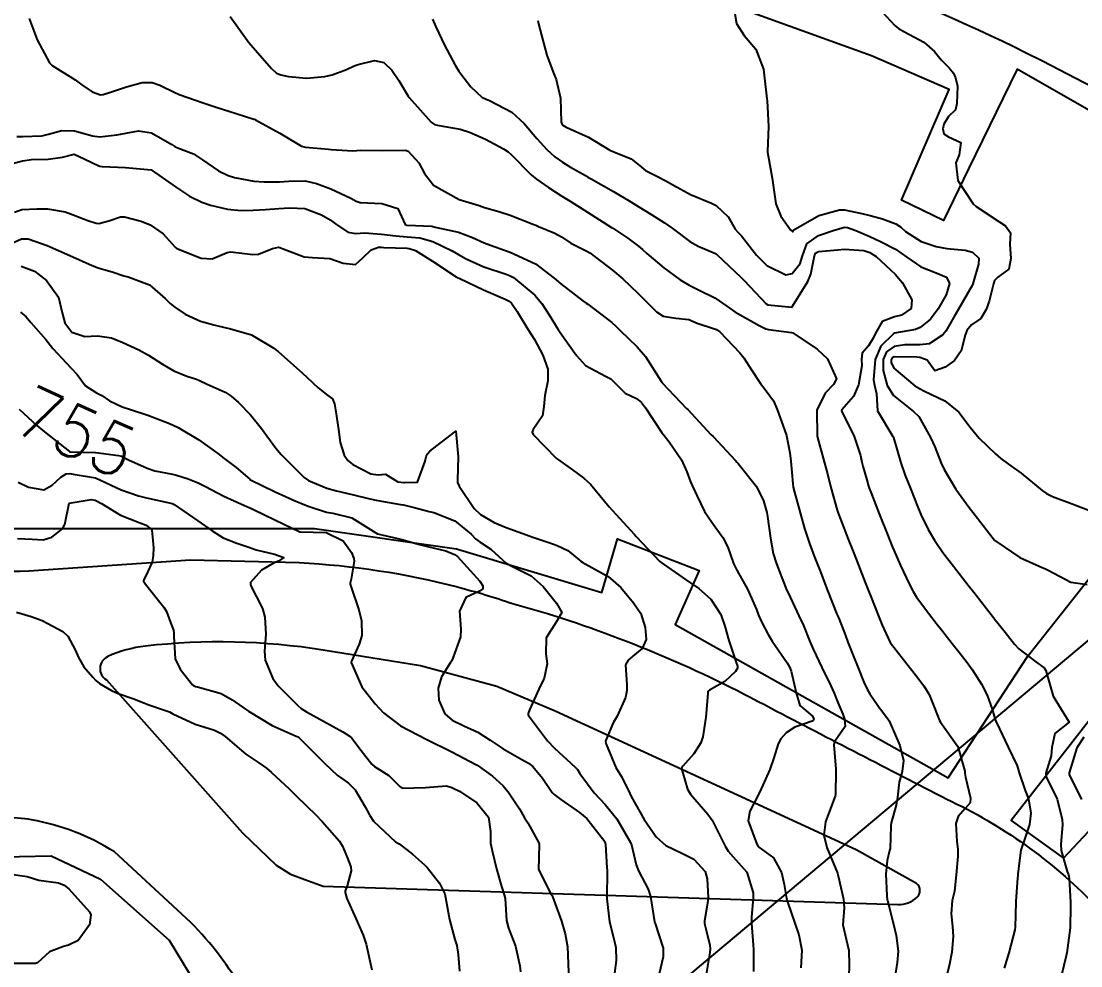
# Model space of a CAD drawing. Header units: metres. Extents: x 318500 to 325275, y 7408834 to 7428799.
# Drawn here: x 320486.8 to 320569.3, y 7409774.1 to 7409847.5 of the extents above; entities that cross this region are included whole.
import ezdxf
from ezdxf.enums import TextEntityAlignment as Align

# ---------------------------------------------------------------- set-up
doc = ezdxf.new("R2010")
doc.units = ezdxf.units.M
doc.header["$MEASUREMENT"] = 0
doc.linetypes.add('CONTINUO', pattern=[0])
for name, color, linetype in [('Cotas', 45, 'Continuous'), ('Curvas de Nivel 1m', 11, 'Continuous'), ('Curvas de Nivel 5m', 15, 'Continuous'), ('Edificações', 30, 'Continuous'), ('TEXTO', 45, 'Continuous'), ('Vias Primárias', 230, 'Continuous')]:
    doc.layers.add(name, color=color, linetype=linetype)
doc.styles.add('Style-STANDARD', font='STANDARD.shx')

msp = doc.modelspace()

# ---------------------------------------------------------------- linework, layer by layer
at = {"layer": 'Curvas de Nivel 1m', "flags": 128}
for points, elevation in [([(320553.117, 7409849.026), (320554.812, 7409847.214), (320555.086, 7409846.973), (320555.56, 7409846.728), (320557.071, 7409845.912), (320557.9, 7409845.177), (320558.418, 7409844.534), (320559.047, 7409843.907), (320559.384, 7409843.496), (320559.533, 7409843.153), (320559.678, 7409842.503), (320559.618, 7409841.151), (320559.515, 7409840.64), (320558.995, 7409840.141), (320558.617, 7409839.534), (320558.541, 7409839.167), (320558.607, 7409838.796), (320558.974, 7409838.563), (320559.929, 7409838.105), (320559.814, 7409837.147), (320559.565, 7409836.537), (320559.706, 7409835.148), (320560.903, 7409833.339), (320561.137, 7409833.128), (320562.889, 7409831.978), (320563.408, 7409831.625), (320563.815, 7409831.096), (320563.763, 7409830.2), (320563.838, 7409829.095), (320563.682, 7409828.252), (320562.828, 7409827.634), (320562.568, 7409827.368), (320562.483, 7409827.113), (320562.148, 7409825.775), (320561.909, 7409825.119), (320561.501, 7409824.411), (320560.782, 7409823.924), (320560.41, 7409823.501), (320560.279, 7409823.137), (320559.977, 7409821.917), (320559.446, 7409821.149), (320558.735, 7409820.625), (320557.918, 7409820.359), (320557.321, 7409821.181), (320556.743, 7409821.387), (320556.523, 7409821.413), (320554.744, 7409821.448), (320554.591, 7409821.364), (320554.529, 7409821.213), (320554.531, 7409821.006), (320554.734, 7409820.566), (320556.361, 7409819.194), (320556.717, 7409818.972), (320557.12, 7409818.778), (320558.703, 7409818.016), (320559.784, 7409817.144), (320560.673, 7409815.971), (320561.37, 7409815.123), (320562.648, 7409813.895), (320563.067, 7409813.527), (320563.641, 7409813.095), (320564.63, 7409812.384), (320566.278, 7409811.055), (320566.607, 7409810.818), (320567.07, 7409810.578), (320568.595, 7409810.008), (320570.173, 7409809.419)], 743), ([(320542.359, 7409848.123), (320542.499, 7409847.379), (320543.076, 7409846.441), (320543.981, 7409845.361), (320544.578, 7409843.822), (320544.649, 7409843.354), (320544.854, 7409841.51), (320544.863, 7409841.351), (320544.98, 7409839.35), (320544.894, 7409837.418), (320544.896, 7409837.351), (320544.956, 7409837.075), (320545.253, 7409835.345), (320545.301, 7409834.967), (320545.552, 7409833.34), (320545.928, 7409832.372), (320546.682, 7409831.323), (320546.878, 7409831.171), (320546.923, 7409831.275), (320546.954, 7409831.319), (320548.892, 7409832.442), (320550.493, 7409832.871), (320550.896, 7409832.866), (320552.241, 7409832.597), (320552.892, 7409832.425), (320553.842, 7409832.179), (320554.886, 7409831.773), (320555.236, 7409831.559), (320555.638, 7409831.202), (320556.868, 7409830.404), (320558.022, 7409830.013), (320558.861, 7409829.866), (320560.27, 7409829.727), (320560.857, 7409829.578), (320561.342, 7409829.125), (320561.324, 7409828.644), (320560.888, 7409827.129), (320560.867, 7409827.082), (320560.819, 7409826.99), (320559.76, 7409825.146), (320559.407, 7409824.534), (320558.774, 7409823.44), (320558.655, 7409823.279), (320558.548, 7409823.163), (320557.484, 7409822.454), (320556.758, 7409822.371), (320555.591, 7409822.369), (320554.755, 7409822.238), (320554.151, 7409821.817), (320553.903, 7409821.223), (320553.887, 7409820.378), (320554.22, 7409819.217), (320554.708, 7409818.433), (320556.265, 7409817.194), (320556.684, 7409816.789), (320557.589, 7409815.176), (320557.917, 7409814.435), (320558.409, 7409813.163), (320558.633, 7409812.668), (320559.544, 7409811.146), (320560.589, 7409809.723), (320561.053, 7409809.125), (320562.561, 7409807.185), (320562.601, 7409807.15), (320562.656, 7409807.109), (320564.541, 7409805.828), (320566.277, 7409805.054), (320566.529, 7409804.96), (320566.725, 7409804.85), (320568.513, 7409803.914), (320569.784, 7409803.738)], 744), ([(320487.438, 7409847.761), (320488.062, 7409846.105), (320489.033, 7409844.31), (320489.239, 7409844.088), (320491.019, 7409842.985), (320491.558, 7409842.604), (320492.355, 7409842.05), (320493.007, 7409841.811), (320493.201, 7409841.843), (320493.773, 7409842.029), (320495.014, 7409842.43), (320496.243, 7409842.773), (320497.018, 7409842.778), (320497.613, 7409842.578), (320498.829, 7409841.963), (320499.009, 7409841.887), (320499.115, 7409841.852), (320500.999, 7409841.193), (320502.079, 7409840.833), (320502.989, 7409840.539), (320504.935, 7409839.926), (320504.981, 7409839.914), (320505.063, 7409839.879), (320506.965, 7409838.836), (320508.641, 7409837.833), (320508.949, 7409837.749), (320510.745, 7409837.6), (320510.948, 7409837.579), (320512.639, 7409837.467), (320512.947, 7409837.493), (320513.209, 7409837.506), (320514.947, 7409837.486), (320516.729, 7409837.505), (320516.947, 7409837.43), (320517.767, 7409836.536), (320518.221, 7409835.701), (320518.916, 7409834.789), (320520.9, 7409833.67), (320522.47, 7409833.222), (320522.891, 7409833.069), (320524.002, 7409832.738), (320524.883, 7409832.468), (320526.718, 7409831.745), (320526.871, 7409831.675), (320527.084, 7409831.587), (320528.359, 7409831.062), (320528.862, 7409830.77), (320529.601, 7409830.292), (320530.851, 7409829.661), (320531.072, 7409829.528), (320532.83, 7409828.172), (320533.633, 7409827.498), (320534.804, 7409826.398), (320535.737, 7409825.466), (320536.269, 7409824.942), (320536.781, 7409824.595), (320537.773, 7409824.447), (320538.779, 7409824.337), (320539.416, 7409824.06), (320540.772, 7409823.625), (320540.938, 7409823.564), (320541.197, 7409823.394), (320542.746, 7409821.764), (320543.068, 7409821.367), (320543.658, 7409820.428), (320544.346, 7409819.354), (320544.705, 7409818.895), (320545.369, 7409818.012), (320545.653, 7409817.336), (320546.226, 7409815.767), (320546.374, 7409815.324), (320546.64, 7409813.969), (320546.714, 7409813.319), (320546.861, 7409811.565), (320546.901, 7409811.316), (320547.002, 7409810.916), (320547.43, 7409809.307), (320547.787, 7409808.076), (320548.026, 7409807.298), (320548.16, 7409806.91), (320548.536, 7409805.936), (320548.789, 7409805.287), (320548.961, 7409804.848), (320549.58, 7409803.279), (320550.306, 7409801.438), (320550.373, 7409801.271), (320550.468, 7409801.025), (320550.958, 7409799.766), (320551.16, 7409799.259), (320551.523, 7409798.34), (320551.948, 7409797.247), (320552.403, 7409796.126), (320552.69, 7409795.531), (320552.874, 7409795.233), (320553.491, 7409794.333), (320554.316, 7409793.211), (320554.369, 7409793.121), (320555.19, 7409791.201), (320555.47, 7409790.051), (320555.388, 7409789.199), (320555.151, 7409788.352), (320555.002, 7409787.203), (320554.915, 7409786.569), (320554.532, 7409785.207), (320554.493, 7409784.971), (320554.436, 7409783.208), (320554.404, 7409783.032), (320554.221, 7409782.263), (320554.115, 7409781.211), (320554.185, 7409779.551), (320554.221, 7409779.21), (320554.233, 7409779.156), (320554.734, 7409777.204), (320554.902, 7409776.443), (320555.057, 7409775.201), (320554.998, 7409774.32), (320554.799, 7409773.203)], 748), ([(320503.09, 7409847.91), (320504.552, 7409845.888), (320505.051, 7409845.281), (320506.314, 7409843.861), (320506.687, 7409843.516), (320507.025, 7409843.366), (320507.631, 7409843.237), (320509.023, 7409843.107), (320510.453, 7409843.237), (320511.026, 7409843.371), (320512.145, 7409843.783), (320512.743, 7409844.066), (320513.036, 7409844.185), (320514.309, 7409844.49), (320515.039, 7409844.344), (320515.675, 7409843.74), (320516.222, 7409842.932), (320516.934, 7409841.721), (320517.008, 7409841.615), (320518.731, 7409839.694), (320518.977, 7409839.522), (320519.197, 7409839.468), (320520.972, 7409839.143), (320521.713, 7409838.915), (320522.961, 7409838.38), (320524.358, 7409837.619), (320524.712, 7409837.378), (320524.946, 7409837.171), (320526.521, 7409835.594), (320526.925, 7409835.257), (320527.87, 7409834.621), (320528.906, 7409833.95), (320529.541, 7409833.55), (320530.888, 7409832.702), (320532.773, 7409831.511), (320532.869, 7409831.448), (320534.036, 7409830.667), (320534.856, 7409830.058), (320535.169, 7409829.791), (320535.522, 7409829.47), (320536.834, 7409828.372), (320538.1, 7409827.437), (320538.814, 7409827.018), (320539.589, 7409826.638), (320540.799, 7409826.031), (320541.744, 7409825.386), (320542.36, 7409824.95), (320542.783, 7409824.706), (320544.243, 7409823.888), (320544.773, 7409823.616), (320544.984, 7409823.558), (320546.77, 7409823.346), (320546.858, 7409823.319), (320548.751, 7409822.046), (320549.564, 7409821.282), (320550.259, 7409819.741), (320550.023, 7409819.277), (320549.378, 7409818.609), (320548.746, 7409817.289), (320548.741, 7409817.238), (320548.77, 7409815.289), (320548.787, 7409815.16), (320549.319, 7409813.283), (320549.568, 7409812.334), (320549.839, 7409811.278), (320550.33, 7409809.526), (320550.406, 7409809.272), (320550.573, 7409808.816), (320551.185, 7409807.26), (320551.573, 7409806.287), (320551.983, 7409805.248), (320552.51, 7409803.887), (320552.759, 7409803.236), (320552.931, 7409802.796), (320553.551, 7409801.224), (320553.822, 7409800.578), (320554.45, 7409799.21), (320556.03, 7409797.194), (320556.413, 7409796.701), (320557.062, 7409795.842), (320557.479, 7409795.174), (320557.744, 7409794.53), (320558.269, 7409793.162), (320558.368, 7409793.019), (320559.716, 7409791.139), (320560.241, 7409789.201), (320560.242, 7409789.131), (320560.242, 7409789.064), (320560.306, 7409788.751), (320560.683, 7409787.126), (320560.656, 7409786.755), (320560.278, 7409786.307), (320559.727, 7409785.68), (320559.541, 7409785.141), (320559.637, 7409783.741), (320559.708, 7409783.138), (320559.702, 7409782.615), (320559.59, 7409781.139), (320559.44, 7409779.893), (320559.262, 7409779.144), (320559.181, 7409778.128), (320559.305, 7409777.143), (320559.352, 7409776.352), (320559.233, 7409775.143), (320559.05, 7409774.212), (320558.804, 7409773.149)], 747), ([(320518.84, 7409847.694), (320519.081, 7409847.103), (320519.767, 7409845.683), (320520.592, 7409844.119), (320520.871, 7409843.672), (320521.028, 7409843.446), (320521.803, 7409842.444), (320522.672, 7409841.645), (320523.008, 7409841.477), (320523.264, 7409841.378), (320524.993, 7409840.483), (320525.968, 7409839.6), (320526.963, 7409838.424), (320527.718, 7409837.578), (320528.363, 7409836.988), (320528.94, 7409836.576), (320529.58, 7409836.194), (320530.736, 7409835.533), (320530.928, 7409835.424), (320531.166, 7409835.289), (320532.912, 7409834.293), (320534.277, 7409833.489), (320534.894, 7409833.112), (320535.813, 7409832.539), (320536.876, 7409831.866), (320537.485, 7409831.444), (320538.86, 7409830.422), (320539.495, 7409830.059), (320540.851, 7409829.483), (320540.904, 7409829.453), (320540.966, 7409829.398), (320542.824, 7409827.643), (320543.083, 7409827.367), (320544.793, 7409825.554), (320544.926, 7409825.482), (320546.522, 7409825.324), (320546.781, 7409825.302), (320546.8, 7409825.298), (320546.82, 7409825.299), (320546.832, 7409825.32), (320546.853, 7409825.372), (320548.029, 7409827.302), (320548.265, 7409827.862), (320548.555, 7409829.294), (320548.639, 7409829.508), (320548.855, 7409829.632), (320550.36, 7409829.772), (320550.858, 7409829.809), (320552.398, 7409829.706), (320552.855, 7409829.553), (320553.366, 7409829.232), (320554.83, 7409827.877), (320555.398, 7409827.204), (320556.137, 7409825.866), (320556.085, 7409825.197), (320555.325, 7409824.672), (320554.79, 7409824.56), (320553.808, 7409824.201), (320553.275, 7409823.232), (320553.118, 7409822.881), (320552.756, 7409822.3), (320552.272, 7409821.723), (320552.223, 7409821.248), (320552.228, 7409820.74), (320551.979, 7409819.251), (320551.603, 7409818.36), (320550.691, 7409817.32), (320550.665, 7409817.296), (320550.659, 7409817.27), (320550.689, 7409817.185), (320551.63, 7409815.255), (320552.126, 7409813.759), (320552.251, 7409813.246), (320552.328, 7409812.945), (320552.616, 7409811.868), (320552.754, 7409811.38), (320552.804, 7409811.237), (320552.93, 7409810.91), (320553.595, 7409809.225), (320554.282, 7409807.486), (320554.391, 7409807.212), (320554.435, 7409807.098), (320554.546, 7409806.82), (320555.235, 7409805.203), (320555.909, 7409803.796), (320556.222, 7409803.193), (320556.493, 7409802.748), (320557.688, 7409801.172), (320558.033, 7409800.734), (320558.46, 7409800.186), (320558.911, 7409799.61), (320559.276, 7409799.148), (320559.793, 7409798.492), (320560.428, 7409797.677), (320560.825, 7409797.126), (320561.544, 7409795.977), (320561.991, 7409795.114), (320562.379, 7409794.026), (320562.587, 7409793.321), (320562.668, 7409793.106), (320562.954, 7409792.508), (320563.632, 7409791.091), (320564.318, 7409789.636), (320564.482, 7409789.077), (320564.944, 7409787.718), (320565.215, 7409787.066), (320565.401, 7409785.936), (320565.291, 7409785.065), (320565.026, 7409784.291), (320564.6, 7409783.074), (320564.37, 7409781.236), (320564.366, 7409781.078), (320564.356, 7409780.93), (320564.229, 7409779.079), (320564.223, 7409779.035), (320564.178, 7409777.08), (320564.148, 7409776.872), (320563.671, 7409775.087), (320563.319, 7409773.885)], 746), ([(320486.499, 7409838.585), (320486.957, 7409838.567), (320488.423, 7409838.633), (320488.96, 7409838.751), (320489.998, 7409839.046), (320490.964, 7409839.014), (320492.373, 7409838.635), (320492.958, 7409838.548), (320494.283, 7409838.697), (320494.962, 7409838.842), (320495.956, 7409839.009), (320496.963, 7409838.851), (320498.549, 7409837.966), (320498.79, 7409837.804), (320498.948, 7409837.731), (320500.224, 7409837.222), (320500.938, 7409836.773), (320502.174, 7409835.918), (320502.925, 7409835.547), (320503.429, 7409835.396), (320504.919, 7409835.116), (320505.727, 7409835.058), (320506.918, 7409835.053), (320507.654, 7409835.108), (320508.92, 7409835.132), (320509.804, 7409834.929), (320510.911, 7409834.5), (320512.472, 7409833.776), (320512.897, 7409833.556), (320513.214, 7409833.448), (320514.894, 7409833.37), (320516.124, 7409832.967), (320516.711, 7409831.722), (320516.83, 7409831.681), (320516.87, 7409831.677), (320518.772, 7409831.595), (320518.869, 7409831.571), (320519.042, 7409831.515), (320520.865, 7409831.132), (320521.933, 7409830.726), (320522.857, 7409830.299), (320523.342, 7409830.12), (320524.789, 7409829.611), (320524.85, 7409829.591), (320524.881, 7409829.578), (320526.836, 7409828.662), (320528.312, 7409827.568), (320528.813, 7409827.121), (320530.526, 7409825.802), (320530.791, 7409825.62), (320530.915, 7409825.529), (320532.776, 7409824.1), (320533.096, 7409823.828), (320533.43, 7409823.5), (320534.751, 7409822.231), (320535.409, 7409821.47), (320536.622, 7409819.54), (320536.678, 7409819.45), (320536.693, 7409819.433), (320536.71, 7409819.406), (320538.601, 7409817.431), (320538.689, 7409817.339), (320540.501, 7409815.402), (320540.658, 7409815.234), (320542.416, 7409813.373), (320542.518, 7409813.261), (320542.628, 7409813.132), (320544.035, 7409811.356), (320544.593, 7409810.236), (320544.839, 7409809.346), (320544.902, 7409809.018), (320545.122, 7409807.341), (320545.341, 7409806.141), (320545.595, 7409805.334), (320546.293, 7409803.534), (320546.385, 7409803.322), (320546.496, 7409803.078), (320547.342, 7409801.307), (320547.694, 7409800.533), (320548.188, 7409799.294), (320548.441, 7409798.709), (320549.13, 7409797.283), (320549.818, 7409795.857), (320550.08, 7409795.273), (320550.383, 7409794.559), (320550.751, 7409793.642), (320550.89, 7409793.262), (320550.937, 7409792.685), (320550.349, 7409791.838), (320550.118, 7409791.498), (320550.054, 7409791.273), (320550.221, 7409789.361), (320550.228, 7409789.271), (320550.19, 7409787.372), (320550.175, 7409787.271), (320549.644, 7409785.901), (320549.406, 7409785.279), (320549.281, 7409784.244), (320549.513, 7409783.277), (320550.213, 7409781.597), (320550.313, 7409781.371), (320550.35, 7409781.268), (320550.394, 7409781.081), (320550.825, 7409779.26), (320550.853, 7409778.576), (320550.772, 7409777.261), (320551.017, 7409776.135), (320551.217, 7409775.254), (320551.244, 7409774.122), (320551.221, 7409773.253)], 749), ([(320486.317, 7409832.69), (320486.882, 7409832.905), (320488.044, 7409832.941), (320488.883, 7409832.965), (320490.239, 7409832.717), (320490.876, 7409832.478), (320492.001, 7409832.053), (320492.659, 7409831.835), (320492.868, 7409831.822), (320493.651, 7409832.028), (320494.566, 7409832.323), (320494.875, 7409832.343), (320496.175, 7409831.997), (320496.867, 7409831.705), (320497.886, 7409831), (320498.81, 7409829.961), (320498.849, 7409829.92), (320498.943, 7409829.864), (320500.838, 7409829.119), (320501.685, 7409829.074), (320502.845, 7409829.562), (320503.131, 7409829.62), (320504.843, 7409829.393), (320505.291, 7409829.425), (320506.381, 7409829.857), (320506.851, 7409829.962), (320506.957, 7409829.955), (320507.218, 7409829.846), (320508.841, 7409829.218), (320509.49, 7409829.17), (320510.839, 7409829.092), (320511.882, 7409828.737), (320512.833, 7409828.634), (320513.444, 7409829.161), (320514.057, 7409829.758), (320514.641, 7409829.963), (320514.852, 7409829.964), (320515.053, 7409829.948), (320516.852, 7409829.896), (320517.013, 7409829.879), (320517.514, 7409829.71), (320518.838, 7409828.894), (320520.68, 7409827.671), (320520.819, 7409827.596), (320520.953, 7409827.533), (320522.805, 7409826.649), (320524.49, 7409825.919), (320524.792, 7409825.776), (320524.983, 7409825.608), (320525.419, 7409824.969), (320526.262, 7409823.595), (320526.758, 7409822.779), (320527.425, 7409821.58), (320527.805, 7409820.493), (320527.798, 7409819.574), (320527.567, 7409818.446), (320527.499, 7409817.578), (320527.4, 7409816.858), (320526.663, 7409815.78), (320526.601, 7409815.651), (320526.599, 7409815.591), (320526.657, 7409815.399), (320528.463, 7409813.562), (320528.554, 7409813.486), (320528.629, 7409813.43), (320529.734, 7409812.656), (320530.615, 7409811.995), (320531.128, 7409811.525), (320532.584, 7409809.766), (320532.804, 7409809.507), (320534.552, 7409807.622), (320534.684, 7409807.478), (320535.585, 7409806.509), (320536.531, 7409805.526), (320536.623, 7409805.449), (320538.51, 7409804.124), (320539.543, 7409803.414), (320540.488, 7409802.597), (320541.272, 7409801.388), (320541.582, 7409800.504), (320541.895, 7409799.378), (320542.426, 7409797.756), (320542.557, 7409797.369), (320542.568, 7409797.218), (320542.414, 7409796.964), (320541.585, 7409796.2), (320540.392, 7409795.517), (320540.32, 7409795.472), (320540.263, 7409795.402), (320540.243, 7409795.256), (320540.096, 7409793.404), (320539.862, 7409791.892), (320539.701, 7409791.41), (320539.17, 7409790.574), (320538.313, 7409789.608), (320538.23, 7409789.512), (320538.209, 7409789.431), (320538.306, 7409789.065), (320538.676, 7409787.806), (320538.895, 7409787.421), (320540.267, 7409785.867), (320540.582, 7409785.395), (320540.967, 7409784.672), (320541.607, 7409783.379), (320541.83, 7409782.98), (320542.222, 7409782.545), (320543.278, 7409781.359), (320543.792, 7409779.748), (320543.794, 7409779.354), (320543.664, 7409777.849), (320543.654, 7409777.355), (320543.778, 7409775.709), (320543.803, 7409775.353), (320543.816, 7409773.642)], 751), ([(320485.759, 7409830.136), (320486.855, 7409830.613), (320487.371, 7409830.628), (320488.85, 7409830.09), (320490.837, 7409829.215), (320492.338, 7409828.536), (320492.825, 7409828.357), (320493.995, 7409828.022), (320494.816, 7409827.754), (320495.155, 7409827.667), (320496.806, 7409827.031), (320498.042, 7409825.971), (320498.421, 7409825.6), (320498.783, 7409825.305), (320499.596, 7409824.766), (320500.773, 7409824.223), (320501.815, 7409823.92), (320502.767, 7409823.691), (320503.034, 7409823.638), (320504.759, 7409823.163), (320506.476, 7409822.123), (320506.741, 7409821.914), (320506.818, 7409821.849), (320508.715, 7409820.159), (320509.092, 7409819.824), (320509.931, 7409819.04), (320510.696, 7409818.44), (320511.063, 7409818.164), (320511.219, 7409817.792), (320511.306, 7409817.165), (320511.507, 7409815.787), (320511.648, 7409814.782), (320511.967, 7409813.78), (320512.241, 7409813.39), (320512.623, 7409813.062), (320514.039, 7409812.332), (320514.615, 7409812.263), (320515.181, 7409812.307), (320516.147, 7409811.727), (320516.609, 7409811.662), (320516.667, 7409811.662), (320517.672, 7409811.704), (320518.249, 7409813.319), (320518.333, 7409813.694), (320518.439, 7409813.887), (320518.636, 7409814.092), (320519.536, 7409814.792), (320520.66, 7409815.67), (320520.841, 7409813.667), (320520.783, 7409811.839), (320520.773, 7409811.668), (320520.896, 7409811.375), (320522.086, 7409809.647), (320522.573, 7409809.182), (320523.642, 7409808.546), (320524.558, 7409808.155), (320526.137, 7409807.594), (320526.549, 7409807.45), (320527.951, 7409806.976), (320528.542, 7409806.77), (320529.358, 7409806.367), (320530.406, 7409805.532), (320530.529, 7409805.434), (320530.72, 7409805.335), (320532.513, 7409804.353), (320533.487, 7409803.495), (320534.482, 7409802.313), (320535.032, 7409801.472), (320535.376, 7409800.383), (320535.46, 7409799.465), (320535.157, 7409798.752), (320534.43, 7409798.15), (320534.056, 7409797.855), (320533.849, 7409797.489), (320533.947, 7409795.936), (320533.962, 7409795.486), (320533.848, 7409794.951), (320533.197, 7409793.498), (320532.9, 7409792.964), (320532.343, 7409791.684), (320532.296, 7409791.556), (320532.292, 7409791.51), (320532.337, 7409791.322), (320533.101, 7409789.498), (320533.554, 7409788.743), (320534.181, 7409787.482), (320534.287, 7409787.248), (320535.296, 7409785.464), (320536.24, 7409784.103), (320536.976, 7409783.443), (320538.224, 7409782.832), (320539.179, 7409782.375), (320540.053, 7409781.402), (320540.202, 7409780.838), (320540.28, 7409779.398), (320540.275, 7409779.302), (320540.169, 7409778.642), (320539.994, 7409777.56), (320539.989, 7409777.402), (320540.01, 7409777.263), (320540.143, 7409776.741), (320540.41, 7409775.673), (320540.444, 7409775.395), (320540.423, 7409775.098), (320540.135, 7409773.399)], 752), ([(320486.826, 7409828.505), (320487.854, 7409828.104), (320488.809, 7409827.373), (320489.726, 7409826.081), (320490.004, 7409824.851), (320490.229, 7409824.075), (320490.759, 7409823.36), (320491.793, 7409823.016), (320492.756, 7409823.086), (320493.859, 7409822.918), (320494.748, 7409822.567), (320495.979, 7409821.998), (320496.734, 7409821.578), (320497.834, 7409820.863), (320498.716, 7409820.362), (320499.71, 7409819.945), (320500.466, 7409819.692), (320500.707, 7409819.594), (320501.303, 7409819.325), (320502.698, 7409818.704), (320503.178, 7409818.386), (320503.739, 7409817.894), (320504.676, 7409816.919), (320505.519, 7409815.867), (320506.637, 7409814.341), (320507.053, 7409813.846), (320508.615, 7409812.28), (320508.839, 7409812.053), (320509.175, 7409811.822), (320510.601, 7409811.224), (320511.363, 7409811.024), (320512.594, 7409810.722), (320513.951, 7409810.395), (320514.588, 7409810.277), (320516.348, 7409809.959), (320516.583, 7409809.917), (320517.5, 7409809.706), (320518.576, 7409809.422), (320518.928, 7409809.333), (320520.565, 7409808.672), (320521.828, 7409807.651), (320522.187, 7409807.286), (320522.544, 7409807.028), (320523.38, 7409806.469), (320524.293, 7409805.614), (320524.527, 7409805.407), (320524.946, 7409805.184), (320526.512, 7409804.403), (320527.441, 7409803.576), (320528.481, 7409802.278), (320528.892, 7409801.554), (320528.462, 7409800.804), (320527.666, 7409799.572), (320527.655, 7409798.348), (320527.757, 7409797.57), (320527.52, 7409796.457), (320527.114, 7409795.579), (320526.374, 7409793.983), (320526.265, 7409793.698), (320526.277, 7409793.591), (320526.368, 7409793.446), (320527.781, 7409791.568), (320528.332, 7409791.013), (320529.93, 7409789.536), (320530.106, 7409789.331), (320530.305, 7409789.024), (320531.417, 7409787.519), (320532.277, 7409786.611), (320533.172, 7409785.496), (320534.233, 7409783.677), (320534.306, 7409783.479), (320534.667, 7409781.925), (320534.857, 7409781.47), (320535.609, 7409780.039), (320535.796, 7409779.456), (320536.102, 7409777.5), (320536.114, 7409777.451), (320536.123, 7409777.424), (320536.149, 7409777.36), (320536.77, 7409775.444), (320536.78, 7409774.784), (320536.482, 7409773.446)], 753), ([(320486.778, 7409824.912), (320487.217, 7409824.556), (320487.584, 7409824.108), (320488.75, 7409822.78), (320489.299, 7409822.084), (320490.717, 7409820.55), (320491.174, 7409820.063), (320491.825, 7409819.177), (320492.696, 7409818.632), (320493.095, 7409818.435), (320493.707, 7409818.025), (320494.683, 7409817.555), (320495.343, 7409817.34), (320496.674, 7409816.913), (320498.375, 7409816.254), (320498.663, 7409816.132), (320499.052, 7409815.954), (320500.646, 7409814.987), (320502.118, 7409813.915), (320502.626, 7409813.533), (320503.545, 7409812.821), (320504.61, 7409811.917), (320504.631, 7409811.9), (320504.663, 7409811.879), (320506.596, 7409810.947), (320508.199, 7409810.221), (320508.583, 7409810.05), (320509.155, 7409809.821), (320510.574, 7409809.368), (320511.082, 7409809.283), (320512.567, 7409808.913), (320514.415, 7409807.751), (320514.549, 7409807.674), (320516.125, 7409807.306), (320516.545, 7409807.199), (320517.722, 7409806.882), (320518.54, 7409806.665), (320519.874, 7409806.34), (320520.534, 7409806.079), (320520.77, 7409805.904), (320521.021, 7409805.663), (320522.505, 7409804.003), (320522.743, 7409803.636), (320522.744, 7409803.388), (320522.494, 7409803.219), (320521.43, 7409802.712), (320520.937, 7409801.663), (320521.044, 7409800.249), (320521.023, 7409799.661), (320520.425, 7409798.005), (320520.314, 7409797.779), (320520.238, 7409797.672), (320519.525, 7409796.557), (320519.281, 7409795.681), (320519.32, 7409794.741), (320519.792, 7409793.676), (320520.362, 7409793.17), (320521.283, 7409792.73), (320522.349, 7409792.253), (320523.325, 7409791.625), (320524.33, 7409790.953), (320525.781, 7409790.133), (320526.314, 7409789.831), (320526.627, 7409789.585), (320527.391, 7409788.663), (320528.136, 7409787.562), (320528.288, 7409787.4), (320528.819, 7409787.015), (320530.267, 7409786.004), (320530.849, 7409785.524), (320532.233, 7409783.733), (320532.291, 7409783.509), (320532.394, 7409781.69), (320532.412, 7409781.507), (320532.432, 7409781.281), (320532.386, 7409779.507), (320532.393, 7409779.291), (320532.61, 7409777.503), (320532.913, 7409776.274), (320533.107, 7409775.495), (320533.129, 7409774.481), (320532.997, 7409773.497)], 754), ([(320486.603, 7409811.682), (320487.395, 7409811.311), (320488.595, 7409811.097), (320489.23, 7409811.454), (320489.916, 7409812.077), (320490.334, 7409812.352), (320490.613, 7409812.365), (320490.867, 7409812.321), (320492.61, 7409812.04), (320494.596, 7409811.108), (320495.967, 7409810.618), (320496.587, 7409810.462), (320498.474, 7409810.07), (320498.581, 7409810.038), (320498.723, 7409809.958), (320500.561, 7409808.692), (320501.68, 7409807.919), (320502.545, 7409807.371), (320503.596, 7409806.95), (320504.538, 7409806.642), (320505.106, 7409806.442), (320506.532, 7409806.087), (320507.261, 7409805.843), (320506.837, 7409805.536), (320506.523, 7409805.413), (320505.534, 7409804.845), (320504.668, 7409803.877), (320504.68, 7409803.694), (320505.605, 7409801.863), (320505.792, 7409801.189), (320505.855, 7409799.859), (320505.75, 7409798.54), (320505.811, 7409797.859), (320506.399, 7409796.433), (320506.819, 7409795.846), (320508.375, 7409794.303), (320508.626, 7409794.079), (320509.021, 7409793.82), (320510.359, 7409793.094), (320511.859, 7409792.266), (320512.343, 7409791.972), (320512.548, 7409791.768), (320513.276, 7409790.811), (320514.109, 7409789.752), (320514.308, 7409789.579), (320515.433, 7409788.865), (320516.293, 7409788.016), (320516.473, 7409787.899), (320518.292, 7409787.939), (320519.895, 7409788.073), (320520.293, 7409787.962), (320520.495, 7409787.87), (320520.934, 7409787.66), (320522.277, 7409786.746), (320523.195, 7409785.626), (320523.333, 7409784.534), (320523.357, 7409783.623), (320523.513, 7409782.911), (320523.804, 7409781.616), (320524.19, 7409780.256), (320524.412, 7409779.608), (320524.478, 7409779.304), (320524.578, 7409777.606), (320524.751, 7409776.997), (320525.289, 7409775.598), (320525.621, 7409774.082), (320525.667, 7409773.594)], 756), ([(320486.542, 7409807.317), (320487.69, 7409807.252), (320488.541, 7409807.217), (320489.219, 7409807.408), (320490.055, 7409808.075), (320490.231, 7409808.398), (320490.562, 7409810.07), (320492.273, 7409810.357), (320492.584, 7409810.301), (320493.082, 7409810.032), (320494.567, 7409809.113), (320496, 7409808.554), (320496.555, 7409808.355), (320497.006, 7409807.983), (320497.129, 7409806.574), (320497.108, 7409805.981), (320497.026, 7409805.479), (320496.506, 7409804.365), (320496.372, 7409804.121), (320496.358, 7409803.991), (320496.496, 7409803.754), (320497.92, 7409801.968), (320498.128, 7409801.626), (320498.458, 7409800.788), (320498.673, 7409800.177), (320498.716, 7409799.956), (320498.713, 7409799.689), (320498.813, 7409797.954), (320499.205, 7409797.151), (320500.166, 7409795.933), (320500.296, 7409795.839), (320500.389, 7409795.803), (320500.551, 7409795.765), (320502.383, 7409795.245), (320503.256, 7409794.774), (320504.371, 7409793.973), (320504.427, 7409793.935), (320504.514, 7409793.878), (320506.354, 7409792.762), (320508.226, 7409791.946), (320508.341, 7409791.894), (320508.431, 7409791.829), (320510.312, 7409789.963), (320510.467, 7409789.798), (320511.419, 7409788.901), (320512.295, 7409788.284), (320512.81, 7409787.765), (320513.589, 7409786.438), (320513.944, 7409785.753), (320514.253, 7409785.314), (320515.961, 7409783.724), (320516.128, 7409783.62), (320516.228, 7409783.56), (320517.27, 7409782.753), (320518.212, 7409781.921), (320518.437, 7409781.688), (320519.372, 7409780.498), (320519.791, 7409779.674), (320520.15, 7409777.67), (320520.581, 7409776.11), (320520.713, 7409775.661), (320520.823, 7409774.956), (320520.936, 7409773.657)], 757), ([(320486.465, 7409801.585), (320487.612, 7409801.253), (320488.458, 7409800.935), (320490.069, 7409800.074), (320490.445, 7409799.717), (320491.026, 7409798.659), (320491.279, 7409798.057), (320491.694, 7409797.335), (320492.397, 7409796.521), (320492.631, 7409796.274), (320492.926, 7409796.032), (320493.849, 7409795.482), (320494.382, 7409795.243), (320495.518, 7409794.859), (320496.375, 7409794.54), (320496.77, 7409794.38), (320497.968, 7409793.966), (320498.368, 7409793.82), (320498.637, 7409793.685), (320500.354, 7409792.881), (320501.871, 7409792.39), (320502.344, 7409792.18), (320502.7, 7409791.905), (320504.32, 7409790.543), (320505.314, 7409789.865), (320505.905, 7409789.455), (320506.303, 7409789.115), (320507.673, 7409787.836), (320508.281, 7409787.248), (320509.746, 7409785.808), (320510.253, 7409785.309), (320511.585, 7409783.78), (320511.822, 7409783.372), (320512.217, 7409782.454), (320512.478, 7409781.767), (320512.509, 7409781.464), (320512.188, 7409780.288), (320512.045, 7409779.91), (320512.028, 7409779.772), (320512.173, 7409779.299), (320512.857, 7409777.763), (320513.442, 7409776.452), (320513.678, 7409775.755), (320514.1, 7409773.75)], 758), ([(320569.51, 7409791.855), (320568.968, 7409791.021), (320568.365, 7409789.073), (320568.361, 7409789.029), (320568.382, 7409788.966), (320569.325, 7409787.014)], 744), ([(320486.196, 7409781.169), (320487.288, 7409781.009), (320488.19, 7409780.735), (320489.736, 7409780.525), (320490.184, 7409780.346), (320490.528, 7409780.065), (320492.153, 7409778.261), (320492.255, 7409778.038), (320492.142, 7409777.272), (320491.272, 7409776.053), (320490.517, 7409775.671), (320490.122, 7409775.566), (320489.027, 7409775.17), (320488.103, 7409774.316), (320487.947, 7409774.248), (320486.102, 7409774.26)], 759)]:
    msp.add_lwpolyline(points, dxfattribs=dict(at, elevation=elevation))
at = {"layer": 'Curvas de Nivel 5m', "flags": 128}
for points, elevation in [([(320527.018, 7409847.591), (320527.086, 7409847.342), (320527.553, 7409845.583), (320527.723, 7409844.907), (320528.22, 7409843.572), (320528.461, 7409843.005), (320528.781, 7409841.563), (320528.852, 7409839.692), (320528.891, 7409839.561), (320528.978, 7409839.457), (320529.235, 7409839.298), (320530.965, 7409838.527), (320532.625, 7409837.513), (320532.949, 7409837.373), (320534.287, 7409836.834), (320534.938, 7409836.326), (320535.397, 7409835.935), (320536.348, 7409835.459), (320536.926, 7409835.159), (320537.582, 7409834.782), (320538.91, 7409834.068), (320540.538, 7409833.405), (320540.897, 7409833.217), (320541.827, 7409832.329), (320542.392, 7409831.377), (320542.616, 7409831.113), (320542.872, 7409830.858), (320544.038, 7409829.358), (320544.838, 7409828.533), (320546.338, 7409827.816), (320546.829, 7409827.924), (320547.442, 7409828.71), (320547.61, 7409829.309), (320547.948, 7409830.219), (320548.874, 7409830.889), (320549.171, 7409830.992), (320550.013, 7409831.279), (320550.883, 7409831.527), (320551.127, 7409831.511), (320551.764, 7409831.257), (320552.873, 7409830.789), (320553.681, 7409830.414), (320554.859, 7409829.804), (320555.741, 7409829.201), (320556.839, 7409828.437), (320558.018, 7409827.987), (320558.827, 7409827.639), (320559.065, 7409827.156), (320558.811, 7409826.275), (320558.179, 7409825.169), (320557.588, 7409824.378), (320556.778, 7409823.715), (320556.405, 7409823.565), (320554.771, 7409823.276), (320554.725, 7409823.256), (320554.668, 7409823.212), (320553.709, 7409822.272), (320553.279, 7409821.232), (320553.14, 7409819.649), (320553.215, 7409819.233), (320553.386, 7409818.554), (320553.461, 7409817.228), (320554.661, 7409815.244), (320554.683, 7409815.21), (320554.702, 7409815.167), (320555.275, 7409813.204), (320555.621, 7409812.204), (320556.014, 7409811.196), (320556.588, 7409809.755), (320556.829, 7409809.186), (320557.395, 7409808.005), (320557.894, 7409807.17), (320558.546, 7409806.229), (320559.362, 7409805.148), (320560.508, 7409803.679), (320560.941, 7409803.126), (320562.471, 7409801.174), (320562.499, 7409801.138), (320562.522, 7409801.109), (320563.382, 7409800.015), (320564.109, 7409799.085), (320564.445, 7409798.733), (320565.78, 7409797.71), (320566.423, 7409797.245), (320566.567, 7409797.049), (320566.606, 7409796.86), (320567.12, 7409795.043), (320568.37, 7409793.03), (320567.25, 7409792.147), (320567.032, 7409791.043), (320566.962, 7409790.416), (320566.547, 7409789.048), (320566.587, 7409788.767), (320567.432, 7409787.039), (320567.838, 7409785.463), (320567.859, 7409785.034), (320567.727, 7409783.546), (320567.747, 7409783.035), (320568.214, 7409781.403), (320568.331, 7409781.148), (320568.357, 7409781.028), (320568.36, 7409780.875), (320568.473, 7409779.026), (320568.486, 7409778.714), (320568.449, 7409777.026), (320568.186, 7409775.085), (320568.173, 7409775.029), (320568.167, 7409774.992), (320568.127, 7409774.84), (320567.781, 7409773.357)], 745), ([(320484.956, 7409836.175), (320486.936, 7409836.688), (320487.621, 7409836.794), (320488.937, 7409836.812), (320490.054, 7409836.964), (320490.941, 7409837.202), (320491.725, 7409836.845), (320492.932, 7409836.266), (320493.136, 7409836.241), (320494.932, 7409836.17), (320496.93, 7409835.99), (320498.91, 7409834.61), (320499.924, 7409833.945), (320500.893, 7409833.479), (320501.564, 7409833.25), (320502.885, 7409832.923), (320503.957, 7409832.821), (320504.884, 7409832.839), (320505.847, 7409832.904), (320506.887, 7409832.977), (320507.694, 7409833.036), (320508.887, 7409832.973), (320510.207, 7409832.484), (320510.875, 7409832.102), (320511.286, 7409831.794), (320512.232, 7409831.148), (320512.863, 7409831.039), (320513.552, 7409831.074), (320514.862, 7409830.991), (320515.976, 7409830.848), (320516.861, 7409830.782), (320517.851, 7409830.696), (320518.857, 7409830.413), (320520.37, 7409829.675), (320520.846, 7409829.39), (320521.451, 7409829.051), (320522.832, 7409828.441), (320524.577, 7409827.86), (320524.823, 7409827.778), (320525.146, 7409827.607), (320526.8, 7409826.24), (320527.343, 7409825.582), (320527.906, 7409824.698), (320528.606, 7409823.562), (320528.766, 7409823.325), (320530.048, 7409821.54), (320530.729, 7409820.771), (320532.301, 7409819.929), (320532.713, 7409819.725), (320532.937, 7409819.507), (320533.825, 7409818.617), (320534.697, 7409818.208), (320535.107, 7409817.886), (320535.393, 7409817.469), (320536.662, 7409815.57), (320536.754, 7409815.449), (320537.258, 7409814.836), (320538.215, 7409813.434), (320538.621, 7409812.499), (320538.904, 7409811.717), (320539.043, 7409811.424), (320539.422, 7409810.593), (320539.99, 7409809.409), (320540.568, 7409808.578), (320541.432, 7409807.387), (320541.8, 7409806.639), (320542.247, 7409805.374), (320542.522, 7409804.857), (320543.353, 7409803.361), (320544.038, 7409801.793), (320544.211, 7409801.353), (320544.464, 7409800.772), (320544.948, 7409799.836), (320545.272, 7409799.338), (320546.425, 7409797.65), (320546.607, 7409797.317), (320546.749, 7409796.981), (320547.132, 7409795.309), (320547.406, 7409794.33), (320548.372, 7409793.518), (320548.497, 7409793.289), (320548.476, 7409793.181), (320548.367, 7409793.092), (320547.029, 7409792.641), (320546.353, 7409792.192), (320545.931, 7409791.741), (320545.728, 7409791.329), (320545.404, 7409790.253), (320545.084, 7409789.338), (320544.292, 7409787.597), (320544.21, 7409787.432), (320544.165, 7409787.351), (320543.518, 7409786.111), (320543.39, 7409785.359), (320544.06, 7409783.525), (320544.183, 7409783.35), (320544.23, 7409783.314), (320545.365, 7409782.477), (320545.999, 7409781.323), (320546.196, 7409780.398), (320546.376, 7409779.317), (320546.451, 7409779.041), (320547.039, 7409777.307), (320547.331, 7409776.491), (320547.564, 7409775.298), (320547.48, 7409773.929)], 750), ([(320486.679, 7409817.366), (320488.053, 7409816.099), (320488.653, 7409815.598), (320490.585, 7409814.07), (320490.63, 7409814.061), (320492.593, 7409814.004), (320492.63, 7409814.004), (320494.389, 7409813.775), (320494.627, 7409813.703), (320495.187, 7409813.442), (320496.618, 7409812.793), (320497.22, 7409812.585), (320498.613, 7409812.305), (320498.901, 7409812.244), (320499.816, 7409811.942), (320500.605, 7409811.629), (320501.179, 7409811.346), (320502.591, 7409810.611), (320504.195, 7409809.886), (320504.578, 7409809.728), (320504.847, 7409809.605), (320506.564, 7409808.768), (320508.504, 7409807.83), (320508.55, 7409807.819), (320510.52, 7409807.77), (320510.55, 7409807.766), (320511.883, 7409807.119), (320512.535, 7409806.233), (320512.711, 7409805.768), (320512.744, 7409805.551), (320512.506, 7409804.158), (320512.434, 7409803.838), (320512.43, 7409803.771), (320512.496, 7409803.527), (320513.111, 7409801.764), (320513.304, 7409800.919), (320513.335, 7409799.761), (320513.116, 7409799.088), (320512.521, 7409797.769), (320512.511, 7409797.677), (320513.334, 7409795.761), (320514.377, 7409794.456), (320514.707, 7409794.079), (320515.026, 7409793.74), (320516.355, 7409792.742), (320518.34, 7409791.69), (320520.326, 7409790.707), (320522.215, 7409789.738), (320522.311, 7409789.687), (320522.389, 7409789.639), (320523.507, 7409788.827), (320524.295, 7409788.105), (320524.715, 7409787.606), (320525.59, 7409786.277), (320526.001, 7409785.593), (320526.254, 7409785.203), (320527.121, 7409783.577), (320527.106, 7409782.464), (320527.075, 7409781.577), (320528.009, 7409779.736), (320528.123, 7409779.561), (320528.178, 7409779.454), (320528.86, 7409777.549), (320529.15, 7409776.555), (320529.335, 7409775.542), (320529.399, 7409774.253), (320529.403, 7409773.54)], 755)]:
    msp.add_lwpolyline(points, dxfattribs=dict(at, elevation=elevation))
at = {"layer": 'Edificações'}
for points in [[(320583.842, 7409832.656), (320564.323, 7409843.819), (320560.549, 7409836.053), (320558.596, 7409832.035), (320555.326, 7409833.624), (320559.043, 7409842.244), (320552.993, 7409844.852), (320542.862, 7409848.512)], [(320439.175, 7409847.851), (320439.604, 7409844.683), (320435.337, 7409844.104), (320436.068, 7409838.718), (320442.888, 7409834.419), (320445.831, 7409832.406), (320445.057, 7409831.632), (320480.695, 7409808.076), (320509.66, 7409808.076), (320520.688, 7409806.515), (320531.996, 7409803.109), (320533.235, 7409807.289), (320539.585, 7409804.812), (320537.727, 7409800.632), (320558.969, 7409788.698), (320565.12, 7409798.125), (320573.344, 7409808.527)], [(320578.26, 7409803.799), (320563.849, 7409785.384), (320567.943, 7409782.441), (320571.043, 7409785.772)]]:
    msp.add_lwpolyline(points, dxfattribs=at)
msp.add_lwpolyline([(320482.941, 7409773.805), (320484.197, 7409782.525), (320489.151, 7409782.626), (320492.993, 7409780.807), (320498.351, 7409776.058), (320503.911, 7409766.863), (320504.72, 7409762.72), (320503.608, 7409759.183), (320499.059, 7409759.992), (320501.586, 7409756.96), (320500.201, 7409755.812), (320494.716, 7409761.339), (320487.352, 7409769.044), (320484.684, 7409771.883)], close=True, dxfattribs=at)
at = {"layer": 'TEXTO', "linetype": 'CONTINUO'}
msp.add_polyline3d([(320675.473, 7409887.949, 0), (320503.262, 7409743.572, 0)], dxfattribs=at)
at = {"layer": 'Vias Primárias'}
for points in [[(320564.702, 7409695.272), (320573.29, 7409718.572, 0.012581), (320575.319, 7409723.403, -0.059258), (320584.501, 7409742.677, -0.0279), (320592.16, 7409754.528), (320603.961, 7409773.492), (320610.943, 7409784.495), (320618.056, 7409795.344), (320619.279, 7409797.362, 0.155246), (320620.693, 7409802.686), (320613.393, 7409810.03, 0.020324), (320603.709, 7409819.127, 0.065137), (320564.981, 7409845.094, 0.057784), (320534.501, 7409856.052, 0.036725)], [(320431.232, 7409850.184, 0.370493), (320426.748, 7409844.379), (320428.869, 7409841.548), (320429.848, 7409840.241), (320432.37, 7409838.182), (320456.472, 7409821.373), (320477.083, 7409807.26, 0.152045), (320487.414, 7409804.799), (320500.001, 7409805.655), (320508.446, 7409805.434, -0.051777), (320520.77, 7409803.541, -0.02152), (320525.054, 7409802.248), (320527.783, 7409801.479, -0.048542), (320545.175, 7409794.109, 0.000784), (320558.846, 7409787.045, -0.08967), (320570.295, 7409778.89, 0.00408)], [(320500.035, 7409777.441), (320494.09, 7409782.93, 0.096147), (320487.642, 7409785.43, 0.074083), (320483.291, 7409785.471, 0.026342), (320478.569, 7409784.966), (320473.57, 7409783.807)], [(320501.494, 7409754.253), (320505.438, 7409759.171, 0.224777), (320506.749, 7409765.637, 0.132858), (320500, 7409777.474)]]:
    msp.add_lwpolyline(points, format="xyb", dxfattribs=at)
msp.add_lwpolyline([(320510.33, 7409780.282), (320555.046, 7409778.841, 0.20042), (320556.541, 7409779.409, 0.451899), (320556.501, 7409780.473), (320551.79, 7409783.091), (320528.377, 7409793.89), (320523.838, 7409795.806), (320517.887, 7409797.419), (320510.322, 7409798.629, 0.06828), (320496.489, 7409798.936, 0.077619), (320493.564, 7409798.13, 0.60716), (320493.463, 7409796.315), (320504.054, 7409784.419), (320506.677, 7409781.898), (320507.787, 7409781.192), (320508.896, 7409780.789)], format="xyb", close=True, dxfattribs=at)

# ---------------------------------------------------------------- texts
at = {"layer": 'Cotas', "style": 'Style-STANDARD'}
msp.add_text('755', height=4, rotation=335.5701, dxfattribs=at).set_placement((320491.126, 7409815.596, 755), align=Align.MIDDLE_CENTER)

doc.saveas('drawing.dxf')
